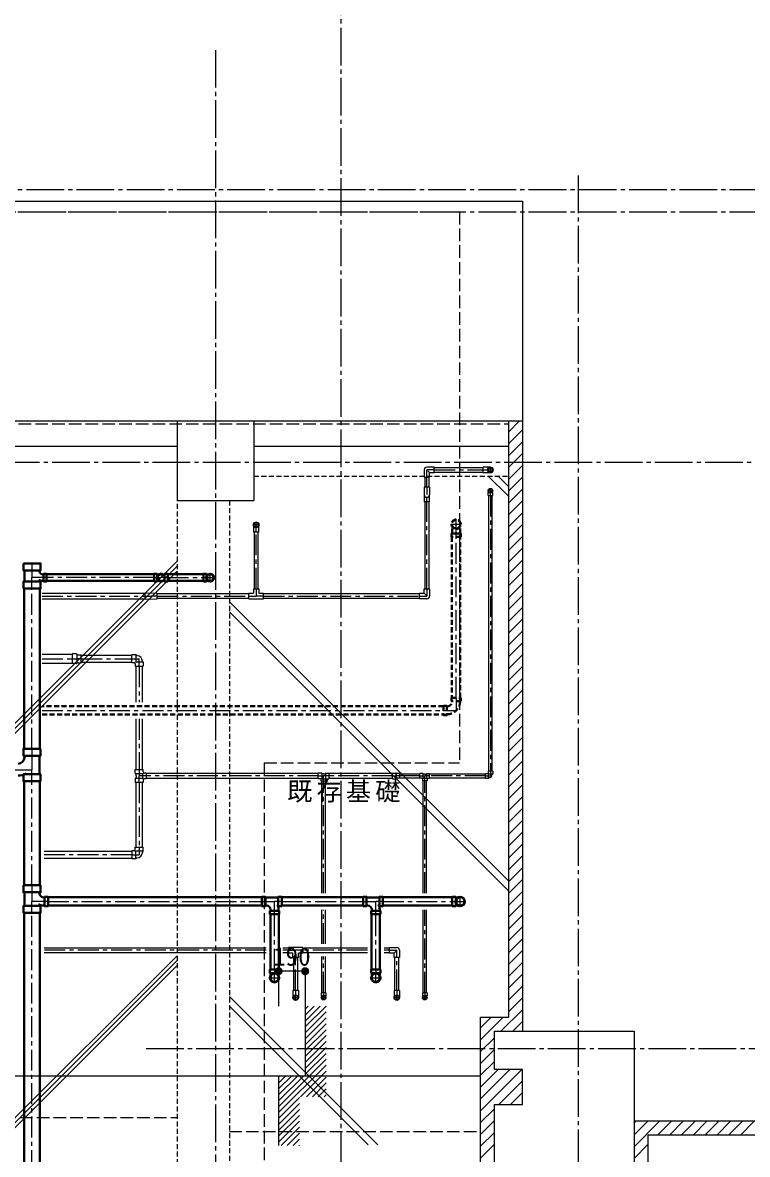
# Model space of a CAD drawing. Units: millimetres at full size. Extents: x -12803 to 120774, y -9413 to 101127.
# Drawn here: x 28467 to 33661, y 83769 to 91884 of the extents above; entities that cross this region are included whole.
import ezdxf
from ezdxf.enums import TextEntityAlignment as Align

# ---------------------------------------------------------------- set-up
doc = ezdxf.new("R2010")
doc.units = ezdxf.units.MM
doc.header["$LTSCALE"] = 30
for name, pattern in [('CHAIN1', [8, 5, -1, 1, -1]), ('CHAIN2', [12, 9, -1, 1, -1]), ('DASHED1', [1.8, 1.2, -0.6]), ('DASHED3', [4, 3, -1])]:
    doc.linetypes.add(name, pattern=pattern)
for name, color, linetype, lineweight in [('0-1_1-2', 7, 'Continuous', 15), ('0-8_1-9', 7, 'Continuous', 15), ('0-9_1-1', 7, 'CHAIN2', 15), ('3-1_1-10', 7, 'Continuous', 15), ('9-1_配管－汚水１：硬質塩ビ管（ＤＶ）', 2, 'Continuous', 30), ('9-2_配管－給湯１２：ＨＴＬＰ（ＵＸ）', 3, 'Continuous', 20), ('9-3_配管－給水３：ＶＬＰ(ＶＤ)', 7, 'Continuous', 15)]:
    doc.layers.add(name, color=color, linetype=linetype, lineweight=lineweight)
doc.styles.add('ＭＳ ゴシック', font='')
doc.styles.get('ＭＳ ゴシック').set_extended_font_data('MS Gothic')

msp = doc.modelspace()

# ---------------------------------------------------------------- linework, layer by layer
at = {"layer": '0-1_1-2'}
for p, q in [((453.23, 89027.27), (32048.23, 89027.27)), ((30123.23, 89027.27), (30123.23, 88457.27)), ((31948.23, 89027.27), (31948.23, 84752.27)), ((25023.23, 88847.27), (29573.23, 88847.27)), ((30123.23, 88847.27), (31948.23, 88847.27)), ((31748.23, 84752.27), (31948.23, 84752.27)), ((31748.23, 82927.27), (31748.23, 84752.27)), ((31848.23, 84377.27), (31848.23, 84652.27)), ((22523.23, 84332.27), (31748.23, 84332.27)), ((32948.23, 83907.27), (32948.23, 82927.27)), ((37643.23, 83907.27), (32948.23, 83907.27))]:
    msp.add_line(p, q, dxfattribs=at)
at = {"layer": '0-1_1-2', "linetype": 'DASHED1'}
for p, q in [((29573.23, 89027.27), (29573.23, 80957.27)), ((30123.23, 88632.27), (31948.23, 88632.27)), ((24923.23, 84332.27), (31748.23, 84332.27))]:
    msp.add_line(p, q, dxfattribs=at)
at = {"layer": '0-1_1-2', "linetype": 'DASHED3'}
for p, q in [((5638.23, 89007.27), (31948.23, 89007.27)), ((22928.23, 84032.27), (29573.23, 84032.27)), ((29948.23, 83932.27), (31748.23, 83932.27))]:
    msp.add_line(p, q, dxfattribs=at)
at = {"layer": '0-1_1-2'}
msp.add_lwpolyline([(29573.23, 89027.27), (29573.23, 88457.27), (30123.23, 88457.27)], dxfattribs=at)
at = {"layer": '0-8_1-9', "linetype": 'CHAIN2'}
for p, q in [((32448.23, 90787.27), (32448.23, 81835.24)), ((18413.23, 90527.27), (40248.23, 90527.27)), ((29351.41, 84527.27), (40248.23, 84527.27))]:
    msp.add_line(p, q, dxfattribs=at)
at = {"layer": '0-8_1-9', "linetype": 'DASHED3'}
for p, q in [((17888.23, 90527.27), (31598.23, 90527.27)), ((31598.23, 90527.27), (31598.23, 86577.27)), ((30198.23, 86577.27), (30198.23, 82077.27)), ((30198.23, 86577.27), (31598.23, 86577.27))]:
    msp.add_line(p, q, dxfattribs=at)
at = {"layer": '0-8_1-9'}
for p, q in [((31848.23, 84652.27), (32848.23, 84652.27)), ((32848.23, 84652.27), (32848.23, 83027.27)), ((32048.23, 84377.27), (31848.23, 84377.27)), ((32048.23, 84127.27), (32048.23, 84377.27)), ((31848.23, 84127.27), (32048.23, 84127.27)), ((31848.23, 83327.27), (31848.23, 84127.27)), ((37748.23, 84007.27), (32848.23, 84007.27))]:
    msp.add_line(p, q, dxfattribs=at)
msp.add_lwpolyline([(18413.23, 100207.27), (18413.23, 90602.27), (32048.23, 90602.27), (32048.23, 84652.27)], dxfattribs=at)
at = {"layer": '0-9_1-1'}
for p, q in [((30748.23, 93287.27), (30748.23, 69273.12)), ((29848.23, 91687.27), (29848.23, 80682.27)), ((18413.23, 90687.27), (39148.23, 90687.27)), ((-3001.77, 88732.27), (42248.23, 88732.27))]:
    msp.add_line(p, q, dxfattribs=at)
at = {"layer": '0-9_1-1', "linetype": 'DASHED1'}
msp.add_line((29948.23, 88457.27), (29948.23, 80957.27), dxfattribs=at)
at = {"layer": '3-1_1-10'}
for p, q in [((31948.23, 88948.36), (32027.13, 89027.27)), ((31948.23, 88863.51), (32048.23, 88963.51)), ((31948.23, 88778.66), (32048.23, 88878.66)), ((31948.23, 88693.8), (32048.23, 88793.8)), ((31948.23, 88608.95), (32048.23, 88708.95)), ((31804, 88632.27), (31948.23, 88488.04)), ((31874.71, 88632.27), (31948.23, 88558.75)), ((31948.23, 88524.1), (32048.23, 88624.1)), ((31948.23, 88439.24), (32048.23, 88539.24)), ((31948.23, 88354.39), (32048.23, 88454.39)), ((31948.23, 88269.54), (32048.23, 88369.54)), ((31948.23, 88184.69), (32048.23, 88284.69)), ((31948.23, 88099.83), (32048.23, 88199.83)), ((31948.23, 88014.98), (32048.23, 88114.98)), ((24161.17, 82610), (29573.23, 88022.06)), ((24161.17, 82574.65), (29573.23, 87986.7)), ((31948.23, 87930.13), (32048.23, 88030.13)), ((24161.17, 82539.29), (29573.23, 87951.35)), ((31948.23, 87845.27), (32048.23, 87945.27)), ((31948.23, 87760.42), (32048.23, 87860.42)), ((29948.23, 87730.32), (31948.23, 85730.32)), ((31948.23, 87675.57), (32048.23, 87775.57)), ((29948.23, 87659.61), (31948.23, 85659.61)), ((31948.23, 87590.72), (32048.23, 87690.72)), ((31948.23, 87505.86), (32048.23, 87605.86)), ((31948.23, 87421.01), (32048.23, 87521.01)), ((31948.23, 87336.16), (32048.23, 87436.16)), ((31948.23, 87251.31), (32048.23, 87351.31)), ((31948.23, 87166.45), (32048.23, 87266.45)), ((31948.23, 87081.6), (32048.23, 87181.6)), ((31948.23, 86996.75), (32048.23, 87096.75)), ((31948.23, 86911.89), (32048.23, 87011.89)), ((31948.23, 86827.04), (32048.23, 86927.04)), ((31948.23, 86742.19), (32048.23, 86842.19)), ((31948.23, 86657.34), (32048.23, 86757.34)), ((31948.23, 86572.48), (32048.23, 86672.48)), ((31948.23, 86487.63), (32048.23, 86587.63)), ((31948.23, 86402.78), (32048.23, 86502.78)), ((31948.23, 86317.92), (32048.23, 86417.92)), ((31948.23, 86233.07), (32048.23, 86333.07)), ((31948.23, 86148.22), (32048.23, 86248.22)), ((31948.23, 86063.37), (32048.23, 86163.37)), ((31948.23, 85978.51), (32048.23, 86078.51)), ((31948.23, 85893.66), (32048.23, 85993.66)), ((31948.23, 85808.81), (32048.23, 85908.81)), ((31948.23, 85723.95), (32048.23, 85823.95)), ((31948.23, 85639.1), (32048.23, 85739.1)), ((31948.23, 85554.25), (32048.23, 85654.25)), ((31948.23, 85469.4), (32048.23, 85569.4)), ((31948.23, 85384.54), (32048.23, 85484.54)), ((31948.23, 85299.69), (32048.23, 85399.69)), ((31948.23, 85214.84), (32048.23, 85314.84)), ((31948.23, 85129.98), (32048.23, 85229.98)), ((27276.76, 82897.17), (29573.23, 85193.63)), ((27312.12, 82897.17), (29573.23, 85158.28)), ((27347.47, 82897.17), (29573.23, 85122.92)), ((31948.23, 85045.13), (32048.23, 85145.13)), ((30491.43, 85082.27), (30301.43, 85082.27)), ((30301.43, 85082.27), (30301.43, 84832.27)), ((30491.43, 85082.27), (30491.43, 84832.27)), ((31948.23, 84960.28), (32048.23, 85060.28)), ((31948.23, 84875.43), (32048.23, 84975.43)), ((29948.23, 84901.89), (31013.19, 83836.93)), ((31948.23, 84790.57), (32048.23, 84890.57)), ((29948.23, 84831.18), (30942.48, 83836.93)), ((30491.43, 84832.27), (30491.43, 84332.27)), ((30491.43, 84682.31), (30641.39, 84832.27)), ((30491.43, 84724.74), (30598.96, 84832.27)), ((30491.43, 84767.17), (30556.53, 84832.27)), ((30491.43, 84809.59), (30514.11, 84832.27)), ((31894.77, 84652.27), (32048.23, 84805.72)), ((30491.43, 84639.89), (30641.43, 84789.89)), ((30491.43, 84597.46), (30641.43, 84747.46)), ((31748.23, 84590.57), (31909.92, 84752.27)), ((31748.23, 84675.43), (31825.07, 84752.27)), ((31979.63, 84652.27), (32048.23, 84720.87)), ((30491.43, 84555.03), (30641.43, 84705.03)), ((30491.43, 84512.61), (30641.43, 84662.61)), ((30491.43, 84470.18), (30641.43, 84620.18)), ((30491.43, 84427.76), (30641.43, 84577.76)), ((31748.23, 84505.72), (31848.23, 84605.72)), ((30491.43, 84385.33), (30641.43, 84535.33)), ((30491.43, 84342.9), (30641.43, 84492.9)), ((31748.23, 84420.87), (31848.23, 84520.87)), ((30301.43, 84110.48), (30641.43, 84450.48)), ((30301.43, 84068.05), (30641.43, 84408.05)), ((31748.23, 84336.02), (31848.23, 84436.02)), ((30301.43, 84332.27), (30301.43, 83832.27)), ((30301.43, 84152.9), (30480.8, 84332.27)), ((30301.43, 84195.33), (30438.37, 84332.27)), ((30301.43, 84237.76), (30395.95, 84332.27)), ((30301.43, 84280.18), (30353.52, 84332.27)), ((30301.43, 84322.61), (30311.09, 84332.27)), ((30458.08, 84182.27), (30641.43, 84365.62)), ((30500.5, 84182.27), (30641.43, 84323.2)), ((31748.23, 84081.46), (32044.04, 84377.27)), ((31748.23, 84166.31), (31959.18, 84377.27)), ((31748.23, 84251.16), (31874.33, 84377.27)), ((30542.93, 84182.27), (30641.43, 84280.77)), ((30585.36, 84182.27), (30641.43, 84238.34)), ((31878.89, 84127.27), (32048.23, 84296.6)), ((30301.43, 84025.62), (30451.43, 84175.62)), ((30627.78, 84182.27), (30641.43, 84195.92)), ((31963.74, 84127.27), (32048.23, 84211.75)), ((30301.43, 83983.2), (30451.43, 84133.2)), ((30301.43, 83940.77), (30451.43, 84090.77)), ((31748.23, 83996.6), (31848.23, 84096.6)), ((30301.43, 83898.34), (30451.43, 84048.34)), ((30301.43, 83855.92), (30451.43, 84005.92)), ((31748.23, 83911.75), (31848.23, 84011.75)), ((32848.23, 83823.81), (33031.68, 84007.27)), ((32848.23, 83908.66), (32946.83, 84007.27)), ((32848.23, 83993.52), (32861.98, 84007.27)), ((33016.53, 83907.27), (33116.53, 84007.27)), ((33101.39, 83907.27), (33201.39, 84007.27)), ((33186.24, 83907.27), (33286.24, 84007.27)), ((33271.09, 83907.27), (33371.09, 84007.27)), ((33355.95, 83907.27), (33455.95, 84007.27)), ((33440.8, 83907.27), (33540.8, 84007.27)), ((33525.65, 83907.27), (33625.65, 84007.27)), ((33610.5, 83907.27), (33710.5, 84007.27)), ((30320.21, 83832.27), (30451.43, 83963.49)), ((30362.64, 83832.27), (30451.43, 83921.06)), ((31748.23, 83826.9), (31848.23, 83926.9)), ((30405.06, 83832.27), (30451.43, 83878.64)), ((30447.49, 83832.27), (30451.43, 83836.21)), ((31748.23, 83742.05), (31848.23, 83842.05)), ((32848.23, 83738.96), (32948.23, 83838.96))]:
    msp.add_line(p, q, dxfattribs=at)
at = {"layer": '3-1_1-10', "color": 4}
for points in [[(30277.16, 85099.9), (30271.43, 85082.27), (30292.16, 85053.74)], [(30292.16, 85053.74), (30271.43, 85082.27), (30277.16, 85064.63)], [(30292.16, 85110.8), (30277.16, 85099.9), (30325.7, 85099.9)], [(30277.16, 85099.9), (30292.16, 85053.74), (30325.7, 85099.9)], [(30310.7, 85110.8), (30292.16, 85110.8), (30325.7, 85099.9)], [(30292.16, 85053.74), (30310.7, 85053.74), (30325.7, 85099.9)], [(30325.7, 85099.9), (30310.7, 85053.74), (30331.43, 85082.27)], [(30331.43, 85082.27), (30310.7, 85053.74), (30325.7, 85064.63)], [(30467.16, 85099.9), (30461.43, 85082.27), (30482.16, 85053.74)], [(30482.16, 85053.74), (30461.43, 85082.27), (30467.16, 85064.63)], [(30482.16, 85110.8), (30467.16, 85099.9), (30515.7, 85099.9)], [(30467.16, 85099.9), (30482.16, 85053.74), (30515.7, 85099.9)], [(30500.7, 85110.8), (30482.16, 85110.8), (30515.7, 85099.9)], [(30482.16, 85053.74), (30500.7, 85053.74), (30515.7, 85099.9)], [(30515.7, 85099.9), (30500.7, 85053.74), (30521.43, 85082.27)], [(30521.43, 85082.27), (30500.7, 85053.74), (30515.7, 85064.63)]]:
    msp.add_solid(points, dxfattribs=at)
at = {"layer": '9-1_配管－汚水１：硬質塩ビ管（ＤＶ）', "color": 7, "linetype": 'CHAIN1', "lineweight": 15}
for p, q in [((31537.23, 88286.95), (31609.23, 88286.95)), ((31573.23, 88250.95), (31573.23, 88322.95)), ((31573.23, 88195.95), (31573.23, 88256.95)), ((31573.23, 87043.27), (31573.23, 88195.95)), ((28533.75, 88006.12), (28533.75, 87904.14)), ((28533.75, 87826.16), (28533.75, 87904.14)), ((28637.75, 87904.14), (28533.75, 87904.14)), ((29408.46, 87904.14), (28637.75, 87904.14)), ((29408.46, 87904.14), (29457.46, 87904.14)), ((29506.46, 87904.14), (29457.46, 87904.14)), ((29506.46, 87904.14), (29762.1, 87904.14)), ((29762.1, 87904.14), (29811.1, 87904.14)), ((29782.3, 87904.14), (29839.9, 87904.14)), ((29811.1, 87875.34), (29811.1, 87932.94)), ((28533.75, 86677.24), (28533.75, 87826.16)), ((31573.23, 87043.27), (31573.23, 86952.27)), ((28605.75, 86952.27), (31482.23, 86952.27)), ((31482.23, 86952.27), (31573.23, 86952.27)), ((28533.75, 86677.24), (28533.75, 86527.27)), ((28383.75, 86527.27), (28533.75, 86527.27)), ((28533.75, 86444.28), (28533.75, 86527.27)), ((28533.75, 85698.24), (28533.75, 86444.28)), ((28533.75, 85698.24), (28533.75, 85582.27)), ((31603.23, 85546.27), (31603.23, 85618.27)), ((28533.75, 85500.28), (28533.75, 85582.27)), ((28648.75, 85582.27), (28533.75, 85582.27)), ((28648.75, 85582.27), (30181.23, 85582.27)), ((30181.23, 85582.27), (30272.23, 85582.27)), ((30323.23, 85582.27), (30272.23, 85582.27)), ((30272.23, 85491.27), (30272.23, 85582.27)), ((30323.23, 85582.27), (30906.23, 85582.27)), ((30906.23, 85582.27), (30997.23, 85582.27)), ((31048.23, 85582.27), (30997.23, 85582.27)), ((30997.23, 85491.27), (30997.23, 85582.27)), ((31048.23, 85582.27), (31545.23, 85582.27)), ((31545.23, 85582.27), (31573.23, 85582.27)), ((31567.23, 85582.27), (31639.23, 85582.27)), ((28533.75, 83649.62), (28533.75, 85500.28)), ((30272.23, 85093.77), (30272.23, 85491.27)), ((30997.23, 85093.77), (30997.23, 85491.27)), ((30272.23, 85093.77), (30272.23, 85065.77)), ((30272.23, 84999.77), (30272.23, 85071.77)), ((30997.23, 85093.77), (30997.23, 85065.77)), ((30997.23, 84999.77), (30997.23, 85071.77)), ((30236.23, 85035.77), (30308.23, 85035.77)), ((30961.23, 85035.77), (31033.23, 85035.77))]:
    msp.add_line(p, q, dxfattribs=at)
at = {"layer": '9-1_配管－汚水１：硬質塩ビ管（ＤＶ）', "linetype": 'DASHED1'}
for p, q in [((31539.73, 88220.95), (31573.23, 88220.95)), ((31544.73, 88220.95), (31544.73, 88269.35)), ((31606.73, 88220.95), (31573.23, 88220.95)), ((31601.73, 88220.95), (31601.73, 88269.35)), ((31606.73, 88220.95), (31606.73, 88195.95)), ((31543.23, 88195.95), (31543.23, 87043.27)), ((31603.23, 87043.27), (31603.23, 88195.95)), ((31539.73, 87043.27), (31539.73, 87018.27)), ((31606.73, 87018.27), (31539.73, 87018.27)), ((31482.23, 86982.27), (28605.75, 86982.27)), ((28605.75, 86922.27), (31482.23, 86922.27)), ((31482.23, 86985.77), (31482.23, 86918.77))]:
    msp.add_line(p, q, dxfattribs=at)
at = {"layer": '9-1_配管－汚水１：硬質塩ビ管（ＤＶ）'}
for p, q in [((28479.85, 87956.14), (28479.85, 87876.14)), ((28587.65, 87950.22), (28587.65, 87956.14)), ((28587.65, 87876.14), (28587.65, 87886.34)), ((28610.99, 87881.39), (28615.75, 87881.39)), ((28611.09, 87926.78), (28615.75, 87926.78)), ((28615.75, 87877.14), (28615.75, 87931.14)), ((29408.46, 87928.14), (28637.75, 87928.14)), ((28637.75, 87880.14), (29408.46, 87880.14)), ((29430.46, 87932.14), (29430.46, 87911.56)), ((29430.46, 87926.64), (29440.8, 87926.64)), ((29430.46, 87876.14), (29430.46, 87896.73)), ((29430.46, 87881.64), (29440.8, 87881.64)), ((29484.46, 87926.64), (29457.46, 87926.64)), ((29484.46, 87881.64), (29457.46, 87881.64)), ((29762.1, 87928.14), (29506.46, 87928.14)), ((29506.46, 87880.14), (29762.1, 87880.14)), ((29784.1, 87932.14), (29784.1, 87907.85)), ((29784.1, 87926.64), (29794.44, 87926.64)), ((29784.1, 87876.14), (29784.1, 87900.44)), ((29784.1, 87881.64), (29794.44, 87881.64)), ((28476.75, 87826.16), (28476.75, 86677.24)), ((28590.75, 86677.24), (28590.75, 87826.16)), ((29430.46, 87876.14), (29408.46, 87876.14)), ((29784.1, 87876.14), (29762.1, 87876.14)), ((28479.85, 86615.59), (28479.85, 86627.27)), ((28587.65, 86627.27), (28587.65, 86494.27)), ((28476.75, 86444.28), (28476.75, 85698.24)), ((28479.85, 86494.27), (28479.85, 86494.72)), ((28590.75, 85698.24), (28590.75, 86444.28)), ((28479.85, 85648.27), (28479.85, 85550.27)), ((28587.65, 85640.71), (28587.65, 85648.27)), ((28617.57, 85610.79), (28623.75, 85610.79)), ((28623.75, 85548.77), (28623.75, 85615.77)), ((30181.23, 85612.27), (28648.75, 85612.27)), ((30206.23, 85610.87), (30298.23, 85610.87)), ((30906.23, 85612.27), (30323.23, 85612.27)), ((30931.23, 85610.87), (31023.23, 85610.87)), ((31545.23, 85612.27), (31048.23, 85612.27)), ((31570.23, 85615.77), (31570.23, 85588.03)), ((31570.23, 85610.77), (31585.62, 85610.77)), ((28587.65, 85550.27), (28587.65, 85559.91)), ((28617.47, 85553.59), (28623.75, 85553.59)), ((28648.75, 85552.27), (30181.23, 85552.27)), ((30213.78, 85553.67), (30206.23, 85553.67)), ((30298.23, 85553.67), (30294.58, 85553.67)), ((30323.23, 85552.27), (30906.23, 85552.27)), ((30938.78, 85553.67), (30931.23, 85553.67)), ((31023.23, 85553.67), (31019.58, 85553.67)), ((31048.23, 85552.27), (31545.23, 85552.27)), ((31570.23, 85548.77), (31545.23, 85548.77)), ((31570.23, 85548.77), (31570.23, 85576.5)), ((31570.23, 85553.77), (31585.62, 85553.77)), ((28476.75, 85500.28), (28476.75, 83649.62)), ((28590.75, 83649.62), (28590.75, 85500.28)), ((30305.73, 85516.27), (30238.73, 85516.27)), ((30242.23, 85491.27), (30242.23, 85093.77)), ((30243.7, 85523.75), (30243.7, 85516.27)), ((30300.9, 85523.85), (30300.9, 85516.27)), ((30302.23, 85093.77), (30302.23, 85491.27)), ((31030.73, 85516.27), (30963.73, 85516.27)), ((30967.23, 85491.27), (30967.23, 85093.77)), ((30968.7, 85523.75), (30968.7, 85516.27)), ((31025.9, 85523.85), (31025.9, 85516.27)), ((31027.23, 85093.77), (31027.23, 85491.27)), ((30238.73, 85068.77), (30238.73, 85093.77)), ((30238.73, 85068.77), (30266.46, 85068.77)), ((30243.73, 85068.77), (30243.73, 85053.38)), ((30305.73, 85068.77), (30277.99, 85068.77)), ((30300.73, 85068.77), (30300.73, 85053.38)), ((30963.73, 85068.77), (30963.73, 85093.77)), ((30963.73, 85068.77), (30991.46, 85068.77)), ((30968.73, 85068.77), (30968.73, 85053.37)), ((31030.73, 85068.77), (31002.99, 85068.77)), ((31025.73, 85068.77), (31025.73, 85053.37))]:
    msp.add_line(p, q, dxfattribs=at)
at = {"layer": '9-1_配管－汚水１：硬質塩ビ管（ＤＶ）', "linetype": 'DASHED1'}
for points in [[(31606.73, 88195.95), (31539.73, 88195.95), (31539.73, 88220.95)], [(31539.73, 87043.27), (31606.73, 87043.27), (31606.73, 87018.27)], [(31482.23, 86985.77), (31507.23, 86985.77), (31507.23, 86918.77), (31482.23, 86918.77)]]:
    msp.add_lwpolyline(points, dxfattribs=at)
at = {"layer": '9-1_配管－汚水１：硬質塩ビ管（ＤＶ）'}
for points in [[(28471.75, 88006.14), (28595.75, 88006.14), (28595.75, 87956.14), (28471.75, 87956.14)], [(29506.46, 87876.14), (29506.46, 87932.14), (29484.46, 87932.14), (29484.46, 87876.14)], [(28471.75, 87826.14), (28595.75, 87826.14), (28595.75, 87876.14), (28471.75, 87876.14)], [(28595.75, 86677.27), (28471.75, 86677.27), (28471.75, 86627.27), (28595.75, 86627.27)], [(28595.75, 86444.27), (28471.75, 86444.27), (28471.75, 86494.27), (28595.75, 86494.27)], [(28471.75, 85698.27), (28595.75, 85698.27), (28595.75, 85648.27), (28471.75, 85648.27)], [(30181.23, 85615.77), (30181.23, 85548.77), (30206.23, 85548.77), (30206.23, 85615.77)], [(30323.23, 85615.77), (30323.23, 85548.77), (30298.23, 85548.77), (30298.23, 85615.77)], [(30906.23, 85615.77), (30906.23, 85548.77), (30931.23, 85548.77), (30931.23, 85615.77)], [(31048.23, 85615.77), (31048.23, 85548.77), (31023.23, 85548.77), (31023.23, 85615.77)], [(28471.75, 85500.27), (28595.75, 85500.27), (28595.75, 85550.27), (28471.75, 85550.27)]]:
    msp.add_lwpolyline(points, close=True, dxfattribs=at)
for points in [[(28615.75, 87877.14), (28637.75, 87877.14), (28637.75, 87931.14), (28615.75, 87931.14)], [(29408.46, 87876.14), (29408.46, 87932.14), (29430.46, 87932.14)], [(29762.1, 87876.14), (29762.1, 87932.14), (29784.1, 87932.14)], [(28623.75, 85548.77), (28648.75, 85548.77), (28648.75, 85615.77), (28623.75, 85615.77)], [(31545.23, 85548.77), (31545.23, 85615.77), (31570.23, 85615.77)], [(30305.73, 85516.27), (30305.73, 85491.27), (30238.73, 85491.27), (30238.73, 85516.27)], [(31030.73, 85516.27), (31030.73, 85491.27), (30963.73, 85491.27), (30963.73, 85516.27)], [(30238.73, 85093.77), (30305.73, 85093.77), (30305.73, 85068.77)], [(30963.73, 85093.77), (31030.73, 85093.77), (31030.73, 85068.77)]]:
    msp.add_lwpolyline(points, dxfattribs=at)
at = {"layer": '9-1_配管－汚水１：硬質塩ビ管（ＤＶ）', "linetype": 'DASHED1'}
msp.add_circle((31573.23, 88286.95), 30, dxfattribs=at)
at = {"layer": '9-1_配管－汚水１：硬質塩ビ管（ＤＶ）'}
for centre, radius in [((29457.46, 87904.14), 28), ((29811.1, 87904.14), 28), ((29811.1, 87904.14), 24), ((31603.23, 85582.27), 30), ((30272.23, 85035.77), 30), ((30997.23, 85035.77), 30)]:
    msp.add_circle(centre, radius, dxfattribs=at)
at = {"layer": '9-1_配管－汚水１：硬質塩ビ管（ＤＶ）', "linetype": 'DASHED1'}
for centre, radius, start, end in [((31573.23, 88286.95), 33.5, 90, 180), ((31573.23, 88286.95), 33.5, 180, 0), ((31573.23, 88286.95), 33.5, 0, 90), ((31507.23, 87018.27), 94.5, 270, 0), ((31507.23, 87018.27), 37.5, 270, 0)]:
    msp.add_arc(centre, radius, start, end, dxfattribs=at)
at = {"layer": '9-1_配管－汚水１：硬質塩ビ管（ＤＶ）'}
for centre, radius, start, end in [((28610.99, 87939.99), 58.6, 240, 270), ((28611.09, 87950.22), 23.44, 180, 270), ((29457.46, 87904.14), 28, 53.47251, 306.52749), ((29457.46, 87904.14), 22.5, 90, 270), ((28433.61, 86615.59), 46.24, 270, 0), ((28433.72, 86600.56), 115.6, 270, 300), ((28617.57, 85640.71), 29.92, 180, 270), ((31603.23, 85582.27), 33.5, 90, 270), ((31603.23, 85582.27), 33.5, 0, 90), ((28617.47, 85628.39), 74.8, 240, 270), ((30213.78, 85523.75), 29.92, 0, 90), ((30226.1, 85523.85), 74.8, 0, 30), ((30938.78, 85523.75), 29.92, 0, 90), ((30951.1, 85523.85), 74.8, 0, 30), ((31603.23, 85582.27), 33.5, 270, 0), ((30272.23, 85035.77), 33.5, 0, 180), ((30997.23, 85035.77), 33.5, 0, 180), ((30272.23, 85035.77), 33.5, 180, 270), ((30272.23, 85035.77), 33.5, 270, 0), ((30997.23, 85035.77), 33.5, 180, 270), ((30997.23, 85035.77), 33.5, 270, 0)]:
    msp.add_arc(centre, radius, start, end, dxfattribs=at)
at = {"layer": '9-2_配管－給湯１２：ＨＴＬＰ（ＵＸ）', "color": 7, "linetype": 'CHAIN1', "lineweight": 15}
for p, q in [((31819.23, 88511.27), (31819.23, 88543.91)), ((31802.91, 88527.59), (31835.55, 88527.59)), ((31819.23, 88493.09), (31819.23, 88527.59)), ((31819.23, 88493.09), (31819.23, 88527.59)), ((31819.23, 88493.09), (31819.23, 88513.99)), ((31819.23, 88493.09), (31819.23, 86517.09)), ((28605.75, 87322.17), (28821.12, 87322.17)), ((28821.12, 87322.17), (28854.12, 87322.17)), ((28821.12, 87322.17), (28854.12, 87322.17)), ((28821.12, 87322.17), (28854.12, 87322.17)), ((28887.12, 87322.17), (28854.12, 87322.17)), ((28887.12, 87322.17), (28854.12, 87322.17)), ((28887.12, 87322.17), (28854.12, 87322.17)), ((28887.12, 87322.17), (29249.24, 87322.17)), ((29249.24, 87322.17), (29302.54, 87322.17)), ((29249.24, 87322.17), (29302.54, 87322.17)), ((29249.24, 87322.17), (29302.54, 87322.17)), ((29302.54, 87268.87), (29302.54, 87322.17)), ((29302.54, 87268.87), (29302.54, 87322.17)), ((29302.54, 87268.87), (29302.54, 87322.17)), ((29302.54, 87268.87), (29302.54, 87012.27)), ((29302.54, 86892.27), (29302.54, 86529.09)), ((29302.54, 86529.09), (29302.54, 86482.59)), ((29302.54, 86529.09), (29302.54, 86482.59)), ((29302.54, 86529.09), (29302.54, 86482.59)), ((31819.23, 86517.09), (31819.23, 86482.59)), ((31819.23, 86517.09), (31819.23, 86482.59)), ((31819.23, 86517.09), (31819.23, 86482.59)), ((29302.54, 86436.09), (29302.54, 86482.59)), ((29352.54, 86482.59), (29302.54, 86482.59)), ((29302.54, 86436.09), (29302.54, 86482.59)), ((29352.54, 86482.59), (29302.54, 86482.59)), ((29302.54, 86436.09), (29302.54, 86482.59)), ((29352.54, 86482.59), (29302.54, 86482.59)), ((29302.54, 86436.09), (29302.54, 85970.57)), ((30585.73, 86482.59), (29352.54, 86482.59)), ((30585.73, 86482.59), (30623.23, 86482.59)), ((30585.73, 86482.59), (30623.23, 86482.59)), ((30585.73, 86482.59), (30623.23, 86482.59)), ((30660.73, 86482.59), (30623.23, 86482.59)), ((30623.23, 86444.09), (30623.23, 86482.59)), ((30660.73, 86482.59), (30623.23, 86482.59)), ((30623.23, 86444.09), (30623.23, 86482.59)), ((30660.73, 86482.59), (30623.23, 86482.59)), ((30623.23, 86444.09), (30623.23, 86482.59)), ((30623.23, 85642.27), (30623.23, 86444.09)), ((31118.55, 86482.59), (30660.73, 86482.59)), ((31118.55, 86482.59), (31143.05, 86482.59)), ((31118.55, 86482.59), (31143.05, 86482.59)), ((31118.55, 86482.59), (31143.05, 86482.59)), ((31167.55, 86482.59), (31143.05, 86482.59)), ((31167.55, 86482.59), (31143.05, 86482.59)), ((31167.55, 86482.59), (31143.05, 86482.59)), ((31313.23, 86482.59), (31167.55, 86482.59)), ((31313.23, 86482.59), (31348.23, 86482.59)), ((31313.23, 86482.59), (31348.23, 86482.59)), ((31313.23, 86482.59), (31348.23, 86482.59)), ((31383.23, 86482.59), (31348.23, 86482.59)), ((31348.23, 86447.59), (31348.23, 86482.59)), ((31383.23, 86482.59), (31348.23, 86482.59)), ((31348.23, 86447.59), (31348.23, 86482.59)), ((31383.23, 86482.59), (31348.23, 86482.59)), ((31348.23, 86447.59), (31348.23, 86482.59)), ((31348.23, 85642.27), (31348.23, 86447.59)), ((31784.73, 86482.59), (31383.23, 86482.59)), ((31784.73, 86482.59), (31819.23, 86482.59)), ((31784.73, 86482.59), (31819.23, 86482.59)), ((31784.73, 86482.59), (31819.23, 86482.59)), ((29302.54, 85970.57), (29302.54, 85917.27)), ((29302.54, 85970.57), (29302.54, 85917.27)), ((29302.54, 85970.57), (29302.54, 85917.27)), ((29249.24, 85917.27), (28620.75, 85917.27)), ((29249.24, 85917.27), (29302.54, 85917.27)), ((29249.24, 85917.27), (29302.54, 85917.27)), ((29249.24, 85917.27), (29302.54, 85917.27)), ((30623.23, 85277.77), (30623.23, 85522.27)), ((31348.23, 84927.06), (31348.23, 85522.27)), ((30623.23, 84927.06), (30623.23, 85186.77)), ((30606.91, 84892.56), (30639.55, 84892.56)), ((30623.23, 84927.06), (30623.23, 84906.16)), ((30623.23, 84927.06), (30623.23, 84892.56)), ((30623.23, 84927.06), (30623.23, 84892.56)), ((30623.23, 84876.24), (30623.23, 84908.88)), ((31331.91, 84892.56), (31364.55, 84892.56)), ((31348.23, 84927.06), (31348.23, 84906.16)), ((31348.23, 84927.06), (31348.23, 84892.56)), ((31348.23, 84927.06), (31348.23, 84892.56)), ((31348.23, 84876.24), (31348.23, 84908.88))]:
    msp.add_line(p, q, dxfattribs=at)
at = {"layer": '9-2_配管－給湯１２：ＨＴＬＰ（ＵＸ）'}
for p, q in [((31802.58, 88493.09), (31802.58, 88513.85)), ((31802.73, 88514.39), (31809.08, 88514.39)), ((31803.16, 88514.75), (31806.34, 88516.22)), ((31805.63, 88493.09), (31805.63, 86517.09)), ((31829.37, 88514.39), (31835.72, 88514.39)), ((31835.29, 88514.75), (31832.11, 88516.22)), ((31832.83, 86517.09), (31832.83, 88493.09)), ((28821.12, 87352.42), (28605.75, 87352.42)), ((28821.12, 87356.67), (28821.12, 87287.67)), ((28853.67, 87356.67), (28821.12, 87356.67)), ((28854.46, 87354.26), (28854.46, 87290.08)), ((28857.91, 87351.19), (28855.42, 87355.64)), ((28858.53, 87295.56), (28858.53, 87348.78)), ((28859.66, 87350.17), (28887.12, 87350.17)), ((28887.12, 87294.17), (28887.12, 87350.17)), ((29249.24, 87346.47), (28887.12, 87346.47)), ((29278.35, 87350.47), (29249.24, 87350.47)), ((29249.24, 87293.87), (29249.24, 87350.47)), ((29277.2, 87348.24), (29277.2, 87299.98)), ((29281.8, 87345.78), (29279.67, 87349.69)), ((29283.31, 87344.76), (29285.63, 87344.76)), ((28605.75, 87291.92), (28821.12, 87291.92)), ((28853.67, 87287.67), (28821.12, 87287.67)), ((28857.91, 87293.14), (28855.42, 87288.69)), ((28859.66, 87294.17), (28887.12, 87294.17)), ((28887.12, 87297.87), (29249.24, 87297.87)), ((29267.44, 87293.87), (29249.24, 87293.87)), ((29274.24, 87287.07), (29274.24, 87268.87)), ((29274.24, 87268.87), (29330.84, 87268.87)), ((29278.24, 87268.87), (29278.24, 87012.27)), ((29328.33, 87297.98), (29279.2, 87297.98)), ((29325.13, 87302.93), (29325.13, 87305.26)), ((29326.16, 87301.42), (29330.06, 87299.29)), ((29326.84, 87012.27), (29326.84, 87268.87)), ((29330.84, 87297.98), (29330.84, 87268.87)), ((29278.24, 86892.27), (29278.24, 86529.09)), ((29326.84, 86529.09), (29326.84, 86892.27)), ((29274.24, 86499.98), (29274.24, 86529.09)), ((29274.24, 86529.09), (29330.84, 86529.09)), ((29330.84, 86511.29), (29330.84, 86529.09)), ((29352.54, 86503.29), (29338.84, 86503.29)), ((29352.54, 86503.29), (29352.54, 86461.89)), ((30610.23, 86503.29), (30585.73, 86503.29)), ((30585.73, 86461.89), (30585.73, 86503.29)), ((30612.94, 86498.4), (30610.23, 86503.29)), ((30610.23, 86501.97), (30610.23, 86463.2)), ((30633.51, 86498.4), (30636.23, 86503.29)), ((30636.23, 86503.29), (30660.73, 86503.29)), ((30636.23, 86501.97), (30636.23, 86463.2)), ((30660.73, 86503.29), (30660.73, 86461.89)), ((31118.55, 86462.09), (31118.55, 86503.09)), ((31118.55, 86503.09), (31142.46, 86503.09)), ((31142.99, 86463.63), (31142.99, 86501.54)), ((31143.89, 86502.49), (31146.66, 86499.68)), ((31835.88, 86517.09), (31802.58, 86517.09)), ((31802.58, 86517.09), (31802.58, 86503.24)), ((31835.88, 86517.09), (31835.88, 86496.33)), ((29274.24, 86465.2), (29274.24, 86436.09)), ((29330.84, 86436.09), (29274.24, 86436.09)), ((29278.7, 86496.66), (29275.03, 86498.66)), ((29278.7, 86468.52), (29275.03, 86466.51)), ((29276.59, 86499.21), (29326.19, 86499.21)), ((29276.59, 86465.96), (29326.19, 86465.96)), ((29278.24, 86436.09), (29278.24, 85970.57)), ((29279.74, 86482.59), (29279.74, 86494.9)), ((29279.74, 86482.59), (29279.74, 86470.27)), ((29326.84, 85970.57), (29326.84, 86436.09)), ((29327.84, 86469.25), (29331.58, 86462.46)), ((29330.84, 86453.89), (29330.84, 86436.09)), ((29352.54, 86461.89), (29338.84, 86461.89)), ((30585.73, 86499.59), (29352.54, 86499.59)), ((29352.54, 86465.59), (30585.73, 86465.59)), ((30602.63, 86461.89), (30585.73, 86461.89)), ((30606.63, 86444.09), (30606.63, 86457.89)), ((30639.83, 86444.09), (30606.63, 86444.09)), ((30613.31, 86462.59), (30607.81, 86461.28)), ((30609.63, 86444.09), (30609.63, 85642.27)), ((30613.31, 86462.59), (30633.15, 86462.59)), ((30623.23, 86497.89), (30613.81, 86497.89)), ((30623.23, 86497.89), (30632.64, 86497.89)), ((30633.15, 86462.59), (30638.64, 86461.28)), ((30636.83, 85642.27), (30636.83, 86444.09)), ((30639.83, 86444.09), (30639.83, 86457.89)), ((30643.83, 86461.89), (30660.73, 86461.89)), ((31118.55, 86499.59), (30660.73, 86499.59)), ((30660.73, 86465.59), (31118.55, 86465.59)), ((31118.55, 86462.09), (31142.46, 86462.09)), ((31143.89, 86462.68), (31146.66, 86465.49)), ((31147.12, 86467.55), (31147.12, 86497.62)), ((31167.55, 86499.09), (31148.09, 86499.09)), ((31313.23, 86496.19), (31167.55, 86496.19)), ((31167.55, 86468.99), (31313.23, 86468.99)), ((31335.23, 86499.19), (31313.23, 86499.19)), ((31313.23, 86465.99), (31313.23, 86499.19)), ((31327.63, 86465.99), (31313.23, 86465.99)), ((31331.63, 86461.99), (31331.63, 86447.59)), ((31364.83, 86447.59), (31331.63, 86447.59)), ((31334.63, 86447.59), (31334.63, 85642.27)), ((31336.96, 86495.47), (31335.23, 86499.19)), ((31335.23, 86499.19), (31335.23, 86467.62)), ((31337.33, 86466.91), (31359.13, 86466.91)), ((31348.23, 86494.89), (31337.86, 86494.89)), ((31348.23, 86494.89), (31358.59, 86494.89)), ((31359.5, 86495.47), (31361.23, 86499.19)), ((31361.23, 86499.19), (31383.23, 86499.19)), ((31361.23, 86499.19), (31361.23, 86467.62)), ((31361.83, 85642.27), (31361.83, 86447.59)), ((31364.83, 86461.99), (31364.83, 86447.59)), ((31368.83, 86465.99), (31383.23, 86465.99)), ((31383.23, 86465.99), (31383.23, 86499.19)), ((31784.73, 86496.19), (31383.23, 86496.19)), ((31383.23, 86468.99), (31784.73, 86468.99)), ((31784.73, 86499.24), (31798.58, 86499.24)), ((31784.73, 86465.94), (31784.73, 86499.24)), ((31784.73, 86465.94), (31805.49, 86465.94)), ((31806.03, 86466.1), (31806.03, 86493.79)), ((31806.39, 86466.52), (31807.86, 86469.7)), ((31835.72, 86495.79), (31808.03, 86495.79)), ((31808.77, 86470.29), (31810.03, 86470.29)), ((31831.53, 86493.05), (31831.53, 86491.79)), ((31835.29, 86495.42), (31832.11, 86493.95)), ((29249.24, 85941.57), (28620.75, 85941.57)), ((29249.24, 85945.57), (29249.24, 85888.97)), ((29267.44, 85945.57), (29249.24, 85945.57)), ((29274.24, 85952.37), (29274.24, 85970.57)), ((29274.24, 85970.57), (29330.84, 85970.57)), ((29278.35, 85891.48), (29278.35, 85940.61)), ((29328.62, 85942.61), (29280.35, 85942.61)), ((29325.13, 85936.5), (29325.13, 85934.18)), ((29326.16, 85938.01), (29330.06, 85940.14)), ((29330.84, 85941.46), (29330.84, 85970.57)), ((28620.75, 85892.97), (29249.24, 85892.97)), ((29278.35, 85888.97), (29249.24, 85888.97)), ((29281.8, 85893.65), (29279.67, 85889.75)), ((29283.31, 85894.68), (29285.63, 85894.68)), ((30609.63, 85522.27), (30609.63, 85277.77)), ((30636.83, 85277.77), (30636.83, 85522.27)), ((31334.63, 85522.27), (31334.63, 84927.06)), ((31361.83, 84927.06), (31361.83, 85522.27)), ((30609.63, 85186.77), (30609.63, 84927.06)), ((30636.83, 84927.06), (30636.83, 85186.77)), ((30613.08, 84905.76), (30606.73, 84905.76)), ((30607.16, 84905.39), (30610.34, 84903.92)), ((30639.72, 84905.76), (30633.37, 84905.76)), ((30639.29, 84905.39), (30636.11, 84903.92)), ((30639.88, 84927.06), (30639.88, 84906.3)), ((31338.08, 84905.76), (31331.73, 84905.76)), ((31332.16, 84905.39), (31335.34, 84903.92)), ((31364.72, 84905.76), (31358.37, 84905.76)), ((31364.29, 84905.39), (31361.11, 84903.92)), ((31364.88, 84927.06), (31364.88, 84906.3))]:
    msp.add_line(p, q, dxfattribs=at)
for points in [[(31802.58, 88493.09), (31835.88, 88493.09), (31835.88, 88513.85)], [(29327.84, 86469.25), (29327.84, 86495.92), (29331.58, 86502.72)], [(31167.55, 86499.09), (31167.55, 86466.09), (31148.09, 86466.09)], [(30639.88, 84927.06), (30606.58, 84927.06), (30606.58, 84906.3)], [(31364.88, 84927.06), (31331.58, 84927.06), (31331.58, 84906.3)]]:
    msp.add_lwpolyline(points, dxfattribs=at)
for centre, radius in [((31819.23, 88527.59), 16.65), ((31819.23, 88527.59), 13.6), ((30623.23, 84892.56), 16.65), ((30623.23, 84892.56), 13.6), ((31348.23, 84892.56), 16.65), ((31348.23, 84892.56), 13.6)]:
    msp.add_circle(centre, radius, dxfattribs=at)
for centre, radius, start, end in [((31819.23, 88527.59), 13.9, 90, 180), ((31819.23, 88527.59), 13.9, 270, 90), ((31803.58, 88513.85), 1, 114.69156, 180), ((31819.23, 88527.59), 13.9, 180, 270), ((31805.93, 88517.13), 1, 294.69156, 325.47797), ((31832.53, 88517.13), 1, 214.52203, 245.30844), ((31834.88, 88513.85), 1, 0, 65.30844), ((28853.67, 87354.67), 2, 29.2358, 90), ((28859.66, 87352.17), 2, 209.2358, 270), ((29274.24, 87349.67), 3, 9.75265, 12.66818), ((29278.35, 87348.97), 1.5, 28.61046, 90), ((29283.56, 87346.74), 2, 208.61046, 262.93989), ((29285.63, 87305.26), 39.5, 0, 90), ((28853.67, 87289.67), 2, 270, 330.7642), ((28859.66, 87292.17), 2, 90, 150.7642), ((29267.44, 87287.07), 6.8, 0, 90), ((29279.2, 87299.98), 2, 180, 270), ((29327.12, 87303.18), 2, 187.06011, 241.38954), ((29329.34, 87297.98), 1.5, 0, 61.38954), ((29338.84, 86511.29), 8, 180, 270), ((31142.46, 86501.09), 2, 44.64412, 90), ((31798.58, 86503.24), 4, 270, 0), ((29275.74, 86499.98), 1.5, 180, 241.38954), ((29275.74, 86465.2), 1.5, 118.61046, 180), ((29277.74, 86494.9), 2, 0, 61.38954), ((29277.74, 86470.27), 2, 298.61046, 0), ((29338.84, 86453.89), 8, 90, 180), ((30602.63, 86457.89), 4, 0, 90), ((30613.81, 86498.89), 1, 209.0546, 270), ((30632.64, 86498.89), 1, 270, 330.9454), ((30643.83, 86457.89), 4, 90, 180), ((31142.46, 86464.09), 2, 270, 315.35588), ((31148.09, 86501.09), 2, 224.64412, 270), ((31148.09, 86464.09), 2, 90, 135.35588), ((31327.63, 86461.99), 4, 0, 90), ((31348.23, 86418.79), 49.34, 102.76386, 109.66188), ((31337.86, 86495.89), 1, 204.94391, 270), ((31358.59, 86495.89), 1, 270, 335.0561), ((31348.23, 86418.79), 49.34, 70.33812, 77.23614), ((31368.83, 86461.99), 4, 90, 180), ((31805.49, 86466.94), 1, 270, 335.30844), ((31808.03, 86493.79), 2, 90, 180), ((31808.77, 86469.29), 1, 90, 155.30844), ((31810.03, 86491.79), 21.5, 270, 0), ((31832.53, 86493.05), 1, 114.69156, 180), ((31834.88, 86496.33), 1, 294.69156, 0), ((29267.44, 85952.37), 6.8, 270, 0), ((29280.35, 85940.61), 2, 90, 180), ((29285.63, 85934.18), 39.5, 270, 0), ((29327.12, 85936.26), 2, 118.61046, 172.93989), ((29329.34, 85941.46), 1.5, 298.61046, 0), ((29330.04, 85945.57), 3, 279.75265, 282.66818), ((29278.35, 85890.47), 1.5, 270, 331.38954), ((29283.56, 85892.69), 2, 97.06011, 151.38954), ((30607.58, 84906.3), 1, 180, 245.30844), ((30623.23, 84892.56), 13.9, 90, 270), ((30609.93, 84903.01), 1, 34.52203, 65.30844), ((30623.23, 84892.56), 13.9, 0, 90), ((30623.23, 84892.56), 13.9, 270, 0), ((30636.53, 84903.01), 1, 114.69156, 145.47797), ((30638.88, 84906.3), 1, 294.69156, 0), ((31332.58, 84906.3), 1, 180, 245.30844), ((31348.23, 84892.56), 13.9, 90, 270), ((31334.93, 84903.01), 1, 34.52203, 65.30844), ((31348.23, 84892.56), 13.9, 0, 90), ((31348.23, 84892.56), 13.9, 270, 0), ((31361.53, 84903.01), 1, 114.69156, 145.47797), ((31363.88, 84906.3), 1, 294.69156, 0)]:
    msp.add_arc(centre, radius, start, end, dxfattribs=at)
at = {"layer": '9-3_配管－給水３：ＶＬＰ(ＶＤ)'}
for p, q in [((31415.73, 88695.97), (31363.73, 88695.97)), ((31767.23, 88691.97), (31415.73, 88691.97)), ((31819.23, 88695.97), (31767.23, 88695.97)), ((31767.23, 88656.97), (31767.23, 88695.97)), ((31348.23, 88624.47), (31348.23, 88552.19)), ((31383.23, 88656.97), (31369.44, 88670.76)), ((31379.23, 88552.19), (31379.23, 88624.47)), ((31415.73, 88660.97), (31767.23, 88660.97)), ((31767.23, 88656.97), (31819.23, 88656.97)), ((31344.23, 88552.19), (31344.23, 88500.19)), ((31383.23, 88552.19), (31344.23, 88552.19)), ((31383.23, 88552.19), (31383.23, 88500.19)), ((31344.23, 88500.19), (31344.23, 88448.19)), ((31383.23, 88448.19), (31344.23, 88448.19)), ((31348.23, 88448.19), (31348.23, 87824.17)), ((31379.23, 87824.17), (31379.23, 88448.19)), ((31383.23, 88448.19), (31383.23, 88500.19)), ((30120.81, 88282.34), (30120.81, 88230.34)), ((30159.81, 88230.34), (30120.81, 88230.34)), ((30124.81, 88230.34), (30124.81, 87824.17)), ((30155.81, 87824.17), (30155.81, 88230.34)), ((30159.81, 88230.34), (30159.81, 88282.34)), ((30120.81, 87824.17), (30159.81, 87824.17)), ((30120.81, 87824.17), (30120.81, 87791.67)), ((31383.23, 87824.17), (31383.23, 87772.17)), ((29344.94, 87791.07), (28605.75, 87791.07)), ((28605.75, 87753.27), (29344.94, 87753.27)), ((29344.94, 87748.67), (29344.94, 87795.67)), ((29344.94, 87795.67), (29431.94, 87791.67)), ((29344.94, 87748.67), (29431.94, 87752.67)), ((29431.94, 87752.67), (29431.94, 87791.67)), ((30088.31, 87787.67), (29431.94, 87787.67)), ((29431.94, 87756.67), (30088.31, 87756.67)), ((30088.31, 87752.67), (30088.31, 87791.67)), ((30088.31, 87791.67), (30120.81, 87791.67)), ((31311.73, 87787.67), (30192.31, 87787.67)), ((30192.31, 87756.67), (31311.73, 87756.67)), ((31344.23, 87791.67), (31358.02, 87777.88)), ((30212.23, 85247.77), (28620.75, 85247.77)), ((28620.75, 85216.77), (30212.23, 85216.77)), ((30371.23, 85247.77), (30332.23, 85247.77)), ((30332.23, 85216.77), (30371.23, 85216.77)), ((30475.23, 85212.77), (30442.73, 85212.77)), ((30442.73, 85180.27), (30442.73, 85212.77)), ((30475.23, 85251.77), (30475.23, 85212.77)), ((30937.23, 85247.77), (30475.23, 85247.77)), ((30475.23, 85216.77), (30937.23, 85216.77)), ((31096.23, 85247.77), (31057.23, 85247.77)), ((31057.23, 85216.77), (31096.23, 85216.77)), ((31096.23, 85251.77), (31148.23, 85251.77)), ((31128.73, 85212.77), (31142.52, 85226.56)), ((30442.73, 85180.27), (30403.73, 85180.27)), ((30407.73, 85180.27), (30407.73, 84944.56)), ((30438.73, 84944.56), (30438.73, 85180.27)), ((31132.73, 85180.27), (31132.73, 84944.56)), ((31163.73, 84944.56), (31163.73, 85180.27)), ((30403.73, 84944.56), (30403.73, 84892.56)), ((30442.73, 84944.56), (30403.73, 84944.56)), ((30442.73, 84944.56), (30442.73, 84892.56)), ((31128.73, 84944.56), (31128.73, 84892.56)), ((31167.73, 84944.56), (31128.73, 84944.56)), ((31167.73, 84944.56), (31167.73, 84892.56))]:
    msp.add_line(p, q, dxfattribs=at)
at = {"layer": '9-3_配管－給水３：ＶＬＰ(ＶＤ)', "linetype": 'CHAIN1'}
for p, q in [((31819.23, 88657.87), (31819.23, 88695.07)), ((31363.73, 88624.47), (31363.73, 88676.47)), ((31415.73, 88676.47), (31363.73, 88676.47)), ((31363.73, 88552.19), (31363.73, 88624.47)), ((31415.73, 88676.47), (31767.23, 88676.47)), ((31767.23, 88676.47), (31803.73, 88676.47)), ((31800.63, 88676.47), (31837.83, 88676.47)), ((31363.73, 88552.19), (31363.73, 88500.19)), ((31363.73, 88448.19), (31363.73, 88480.69)), ((31363.73, 87824.17), (31363.73, 88448.19)), ((30140.31, 88263.74), (30140.31, 88300.94)), ((30121.71, 88282.34), (30158.91, 88282.34)), ((30140.31, 88230.34), (30140.31, 88266.84)), ((30140.31, 87824.17), (30140.31, 88230.34)), ((30140.31, 87824.17), (30140.31, 87772.17)), ((31363.73, 87824.17), (31363.73, 87772.17)), ((28605.75, 87772.17), (29344.94, 87772.17)), ((29344.94, 87772.17), (29388.44, 87772.17)), ((29431.94, 87772.17), (29388.44, 87772.17)), ((29431.94, 87772.17), (30088.31, 87772.17)), ((30088.31, 87772.17), (30140.31, 87772.17)), ((30192.31, 87772.17), (30140.31, 87772.17)), ((30192.31, 87772.17), (31311.73, 87772.17)), ((31311.73, 87772.17), (31363.73, 87772.17)), ((30212.23, 85232.27), (28620.75, 85232.27)), ((30371.23, 85232.27), (30332.23, 85232.27)), ((30371.23, 85232.27), (30423.23, 85232.27)), ((30475.23, 85232.27), (30423.23, 85232.27)), ((30423.23, 85180.27), (30423.23, 85232.27)), ((30937.23, 85232.27), (30475.23, 85232.27)), ((31096.23, 85232.27), (31057.23, 85232.27)), ((31096.23, 85232.27), (31148.23, 85232.27)), ((31148.23, 85180.27), (31148.23, 85232.27)), ((30423.23, 84944.56), (30423.23, 85180.27)), ((31148.23, 84944.56), (31148.23, 85180.27)), ((30404.63, 84892.56), (30441.83, 84892.56)), ((30423.23, 84944.56), (30423.23, 84908.06)), ((30423.23, 84873.96), (30423.23, 84911.16)), ((31129.63, 84892.56), (31166.83, 84892.56)), ((31148.23, 84944.56), (31148.23, 84908.06)), ((31148.23, 84873.96), (31148.23, 84911.16))]:
    msp.add_line(p, q, dxfattribs=at)
at = {"layer": '9-3_配管－給水３：ＶＬＰ(ＶＤ)'}
for points in [[(31385.18, 88656.97), (31415.73, 88656.97), (31415.73, 88695.97)], [(31344.23, 88676.47), (31344.23, 88624.47), (31383.23, 88624.47), (31383.23, 88655.02)], [(30159.81, 87824.17), (30159.81, 87791.67), (30192.31, 87791.67)], [(31344.23, 87793.62), (31344.23, 87824.17), (31383.23, 87824.17)], [(30088.31, 87752.67), (30192.31, 87752.67), (30192.31, 87791.67)], [(31363.73, 87752.67), (31311.73, 87752.67), (31311.73, 87791.67), (31342.28, 87791.67)], [(30475.23, 85251.77), (30371.23, 85251.77), (30371.23, 85212.77)], [(30403.73, 85180.27), (30403.73, 85212.77), (30371.23, 85212.77)], [(31126.78, 85212.77), (31096.23, 85212.77), (31096.23, 85251.77)], [(31167.73, 85232.27), (31167.73, 85180.27), (31128.73, 85180.27), (31128.73, 85210.82)]]:
    msp.add_lwpolyline(points, dxfattribs=at)
for centre, radius in [((31819.23, 88676.47), 19.5), ((31819.23, 88676.47), 15.5), ((30140.31, 88282.34), 19.5), ((30140.31, 88282.34), 15.5), ((30423.23, 84892.56), 19.5), ((30423.23, 84892.56), 15.5), ((31148.23, 84892.56), 19.5), ((31148.23, 84892.56), 15.5)]:
    msp.add_circle(centre, radius, dxfattribs=at)
for centre, radius, start, end in [((31363.73, 88676.47), 19.5, 90, 180), ((31819.23, 88676.47), 19.5, 270, 90), ((31385.18, 88655.02), 1.95, 90, 180), ((31363.73, 88500.19), 19.5, 180, 0), ((30140.31, 88282.34), 19.5, 0, 180), ((31342.28, 87793.62), 1.95, 270, 0), ((31363.73, 87772.17), 19.5, 270, 0), ((31126.78, 85210.82), 1.95, 0, 90), ((31148.23, 85232.27), 19.5, 0, 90)]:
    msp.add_arc(centre, radius, start, end, dxfattribs=at)

# ---------------------------------------------------------------- texts
at = {"layer": '0-8_1-9', "insert": (30362.28, 86291.3), "char_height": 132, "attachment_point": 7, "style": 'ＭＳ ゴシック'}
msp.add_mtext('\\T1.17;既存基礎', dxfattribs=at)
at = {"layer": '3-1_1-10', "style": 'ＭＳ ゴシック'}
msp.add_text('190', height=132, dxfattribs=at).set_placement((30261.43, 85082.27), align=Align.BOTTOM_LEFT)

doc.saveas('drawing.dxf')
